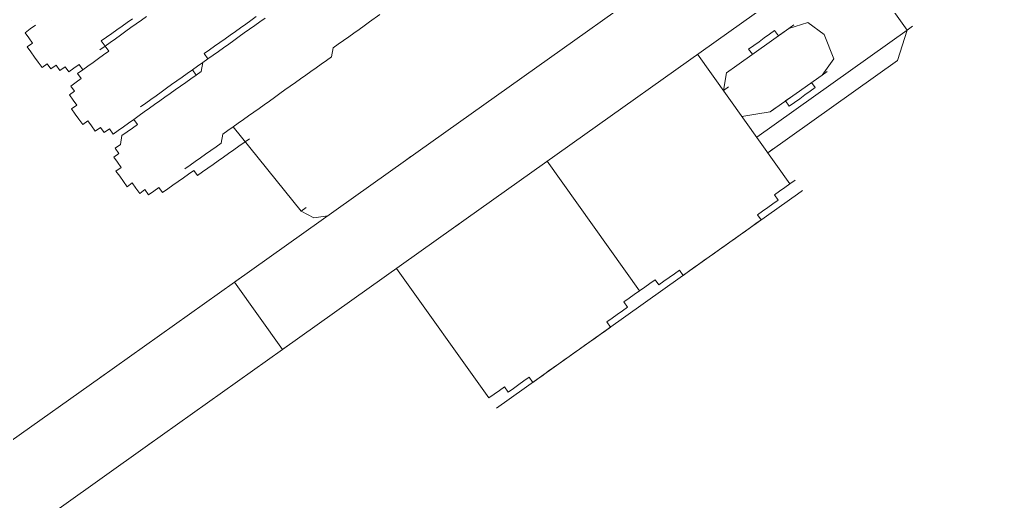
# Model space of a CAD drawing. Header units: feet. Extents: x 2321988 to 2329858, y 6722724 to 6730499.
# Drawn here: x 2326062.427 to 2326062.5538, y 6726857.19 to 6726857.2514 of the extents above; entities that cross this region are included whole.
import ezdxf

# ---------------------------------------------------------------- set-up
doc = ezdxf.new("R2010")
doc.units = ezdxf.units.FT
doc.header["$MEASUREMENT"] = 0
doc.layers.add('C-BESS-EQUIPMENT', color=255, linetype='Continuous')

# ---------------------------------------------------------------- blocks, each defined once
blk = doc.blocks.new('Midpoint Site Plan$0$A$C71e53a02')
at = {"lineweight": 9}
for points in [[(27.0513, -0.3752), (27.0611, -0.3752), (27.0611, -0.3654), (27.0708, -0.3654), (27.0806, -0.3654), (27.0903, -0.3654), (27.1001, -0.3654), (27.1098, -0.3654), (27.1195, -0.3654)], [(26.9929, -0.2875), (26.9831, -0.2875), (26.9734, -0.2875), (26.9734, -0.2972), (26.9734, -0.307), (26.9636, -0.307), (26.9636, -0.3167), (26.9636, -0.3264), (26.9636, -0.3362), (26.9636, -0.3459), (26.9734, -0.3459), (26.9734, -0.3557), (26.9831, -0.3557), (26.9831, -0.3654), (26.9929, -0.3654), (26.9929, -0.3752), (27.0026, -0.3752), (27.0124, -0.3752), (27.0124, -0.3849), (27.0221, -0.3849), (27.0318, -0.3849), (27.0416, -0.3849), (27.0513, -0.3849), (27.0611, -0.3849), (27.0611, -0.3752), (27.0708, -0.3752), (27.0806, -0.3752), (27.0903, -0.3752), (27.1001, -0.3752), (27.1098, -0.3752), (27.1195, -0.3752), (27.1293, -0.3752), (27.139, -0.3752)], [(26.9831, -0.2875), (26.9831, -0.2875)], [(26.9831, -0.2875), (26.9831, -0.2875)], [(26.9831, -0.2875), (26.9831, -0.2875)], [(26.9831, -0.2875), (26.9831, -0.2875)], [(26.9831, -0.2875), (26.9831, -0.2875)], [(26.9831, -0.2875), (26.9831, -0.2875)], [(26.9831, -0.2875), (26.9831, -0.2875)], [(26.9831, -0.2875), (26.9831, -0.2875)], [(26.9831, -0.2875), (26.9831, -0.2875)], [(26.9831, -0.2875), (26.9831, -0.2875)], [(26.9831, -0.2875), (26.9831, -0.2875)], [(26.9831, -0.2875), (26.9831, -0.2875)], [(26.9831, -0.2875), (26.9831, -0.2875)], [(26.9929, -0.2777), (26.9929, -0.2777)], [(26.9929, -0.2777), (26.9929, -0.2777)], [(26.9929, -0.2777), (26.9929, -0.2777)], [(26.9929, -0.2777), (26.9929, -0.2777)], [(26.9929, -0.2777), (26.9929, -0.2777)], [(26.9929, -0.2777), (26.9929, -0.2777)], [(26.9929, -0.2777), (26.9929, -0.2777)], [(26.9929, -0.2777), (26.9929, -0.2777)], [(26.9929, -0.2777), (26.9929, -0.2777)], [(26.9929, -0.2777), (26.9929, -0.2777)], [(26.9734, -0.2972), (26.9734, -0.2972)], [(26.9734, -0.2972), (26.9734, -0.2972)], [(26.9734, -0.2972), (26.9734, -0.2972)], [(26.9734, -0.2972), (26.9734, -0.2972)], [(26.9734, -0.2972), (26.9734, -0.2972)], [(26.9734, -0.2972), (26.9734, -0.2972)], [(26.9734, -0.2972), (26.9734, -0.2972)], [(26.9636, -0.307), (26.9636, -0.307)], [(26.9636, -0.3167), (26.9636, -0.3167)], [(26.9636, -0.3167), (26.9636, -0.3167)], [(26.9636, -0.3167), (26.9636, -0.3167)], [(26.9636, -0.3167), (26.9636, -0.3167)], [(26.9636, -0.3167), (26.9636, -0.3167)], [(26.9636, -0.3167), (26.9636, -0.3167)], [(26.9734, -0.307), (26.9734, -0.307)], [(26.9734, -0.307), (26.9734, -0.307)], [(26.9734, -0.307), (26.9734, -0.307)], [(26.9734, -0.307), (26.9734, -0.307)], [(26.9636, -0.3264), (26.9636, -0.3264)], [(26.9636, -0.3264), (26.9636, -0.3264)], [(26.9636, -0.3264), (26.9636, -0.3264)], [(26.9636, -0.3264), (26.9636, -0.3264)], [(26.9636, -0.3264), (26.9636, -0.3264)], [(26.9636, -0.3264), (26.9636, -0.3264)], [(26.9636, -0.3362), (26.9636, -0.3362)], [(26.9636, -0.3362), (26.9636, -0.3362)], [(26.9636, -0.3362), (26.9636, -0.3362)], [(26.9636, -0.3362), (26.9636, -0.3362)], [(26.9636, -0.3362), (26.9636, -0.3362)], [(26.9636, -0.3362), (26.9636, -0.3362)], [(26.9636, -0.3362), (26.9636, -0.3362)], [(26.9734, -0.3459), (26.9734, -0.3459)], [(26.9734, -0.3459), (26.9734, -0.3459)], [(26.9734, -0.3459), (26.9734, -0.3459)], [(26.9734, -0.3459), (26.9734, -0.3459)], [(26.9734, -0.3459), (26.9734, -0.3459)], [(26.9734, -0.3459), (26.9734, -0.3459)], [(26.9734, -0.3459), (26.9734, -0.3459)], [(26.9734, -0.3459), (26.9734, -0.3459)], [(26.9734, -0.3459), (26.9734, -0.3459)], [(26.9734, -0.3557), (26.9734, -0.3557)], [(26.9734, -0.3557), (26.9734, -0.3557)], [(26.9734, -0.3557), (26.9734, -0.3557)], [(26.9734, -0.3557), (26.9734, -0.3557)], [(26.9734, -0.3557), (26.9734, -0.3557)], [(26.9734, -0.3557), (26.9734, -0.3557)], [(26.9831, -0.3654), (26.9831, -0.3654)], [(26.9831, -0.3654), (26.9831, -0.3654)], [(26.9831, -0.3654), (26.9831, -0.3654)], [(26.9831, -0.3654), (26.9831, -0.3654)], [(26.9831, -0.3654), (26.9831, -0.3654)], [(26.9831, -0.3654), (26.9831, -0.3654)], [(26.9929, -0.3654), (26.9929, -0.3654)], [(26.9929, -0.3752), (26.9929, -0.3752)], [(26.9929, -0.3752), (26.9929, -0.3752)], [(26.9929, -0.3752), (26.9929, -0.3752)], [(26.9929, -0.3752), (26.9929, -0.3752)], [(27.0026, -0.3752), (27.0026, -0.3752)], [(27.0026, -0.3752), (27.0026, -0.3752)], [(27.0026, -0.3752), (27.0026, -0.3752)], [(27.0026, -0.3752), (27.0026, -0.3752)], [(27.0026, -0.3752), (27.0026, -0.3752)], [(27.0026, -0.3752), (27.0026, -0.3752)], [(27.0124, -0.3752), (27.0124, -0.3752)], [(27.0124, -0.3752), (27.0124, -0.3752)], [(27.0124, -0.3752), (27.0124, -0.3752)], [(27.0124, -0.3752), (27.0124, -0.3752)], [(27.0124, -0.3752), (27.0124, -0.3752)], [(27.0124, -0.3752), (27.0124, -0.3752)], [(27.0513, -0.3752), (27.0513, -0.3752)], [(27.0513, -0.3752), (27.0513, -0.3752)], [(27.0513, -0.3752), (27.0513, -0.3752)], [(27.0513, -0.3752), (27.0513, -0.3752)], [(27.0513, -0.3752), (27.0513, -0.3752)], [(27.0513, -0.3752), (27.0513, -0.3752)], [(27.0513, -0.3752), (27.0513, -0.3752)], [(27.0513, -0.3752), (27.0513, -0.3752)], [(27.0513, -0.3752), (27.0513, -0.3752)], [(27.0513, -0.3752), (27.0513, -0.3752)], [(27.0513, -0.3752), (27.0513, -0.3752)], [(27.0513, -0.3752), (27.0513, -0.3752)], [(27.0513, -0.3752), (27.0513, -0.3752)], [(27.0513, -0.3752), (27.0513, -0.3752)], [(27.0513, -0.3752), (27.0513, -0.3752)], [(27.0513, -0.3752), (27.0513, -0.3752)], [(27.0513, -0.3752), (27.0513, -0.3752)], [(27.0513, -0.3752), (27.0513, -0.3752)], [(27.0611, -0.3654), (27.0611, -0.3654)], [(27.0611, -0.3654), (27.0611, -0.3654)], [(27.0611, -0.3654), (27.0611, -0.3654)], [(27.0611, -0.3654), (27.0611, -0.3654)], [(27.0611, -0.3752), (27.0611, -0.3752)], [(27.0611, -0.3752), (27.0611, -0.3752)], [(27.0611, -0.3752), (27.0611, -0.3752)], [(27.0611, -0.3752), (27.0611, -0.3752)], [(27.0611, -0.3752), (27.0611, -0.3752)], [(27.0708, -0.3654), (27.0708, -0.3654)], [(27.0708, -0.3654), (27.0708, -0.3654)], [(27.0708, -0.3654), (27.0708, -0.3654)], [(27.0708, -0.3654), (27.0708, -0.3654)], [(27.0708, -0.3654), (27.0708, -0.3654)], [(27.0708, -0.3654), (27.0708, -0.3654)], [(27.0708, -0.3654), (27.0708, -0.3654)], [(27.0708, -0.3752), (27.0708, -0.3752)], [(27.0806, -0.3654), (27.0806, -0.3654)], [(27.0806, -0.3654), (27.0806, -0.3654)], [(27.0806, -0.3654), (27.0806, -0.3654)], [(27.0806, -0.3654), (27.0806, -0.3654)], [(27.0806, -0.3654), (27.0806, -0.3654)], [(27.0806, -0.3752), (27.0806, -0.3752)], [(27.0806, -0.3752), (27.0806, -0.3752)], [(27.0903, -0.3654), (27.0903, -0.3654)], [(27.0903, -0.3654), (27.0903, -0.3654)], [(27.0903, -0.3654), (27.0903, -0.3654)], [(27.0903, -0.3654), (27.0903, -0.3654)], [(27.0903, -0.3654), (27.0903, -0.3654)], [(27.0903, -0.3752), (27.0903, -0.3752)], [(27.0903, -0.3752), (27.0903, -0.3752)], [(27.1001, -0.3654), (27.1001, -0.3654)], [(27.1001, -0.3654), (27.1001, -0.3654)], [(27.1001, -0.3654), (27.1001, -0.3654)], [(27.1001, -0.3654), (27.1001, -0.3654)], [(27.1001, -0.3654), (27.1001, -0.3654)], [(27.1001, -0.3752), (27.1001, -0.3752)], [(27.1098, -0.3654), (27.1098, -0.3654)], [(27.1098, -0.3654), (27.1098, -0.3654)], [(27.1098, -0.3654), (27.1098, -0.3654)], [(27.1098, -0.3654), (27.1098, -0.3654)], [(27.1098, -0.3752), (27.1098, -0.3752)], [(27.1195, -0.3752), (27.1195, -0.3752)], [(27.1195, -0.3752), (27.1195, -0.3752)], [(27.1293, -0.3752), (27.1293, -0.3752)], [(27.0416, -0.3849), (27.0318, -0.3849), (27.0221, -0.3849), (27.0124, -0.3849), (27.0026, -0.3849), (27.0026, -0.3947), (26.9929, -0.3947), (26.9831, -0.3947), (26.9831, -0.4044), (26.9734, -0.4044), (26.9734, -0.4142), (26.9734, -0.4239), (26.9636, -0.4239), (26.9636, -0.4336), (26.9636, -0.4434), (26.9636, -0.4531), (26.9734, -0.4531), (26.9734, -0.4629), (26.9734, -0.4726), (26.9831, -0.4726), (26.9831, -0.4824), (26.9929, -0.4824), (26.9929, -0.4921), (27.0026, -0.4921), (27.0124, -0.4921), (27.0221, -0.4921), (27.0318, -0.4921), (27.0416, -0.4921), (27.0513, -0.4921), (27.0611, -0.4921), (27.0708, -0.4921), (27.0806, -0.4921), (27.0903, -0.4921), (27.1001, -0.4921), (27.1098, -0.4921), (27.1195, -0.4921), (27.1293, -0.4921), (27.139, -0.4921), (27.1488, -0.4921), (27.1585, -0.4921), (27.1683, -0.4824), (27.178, -0.4824), (27.1878, -0.4824), (27.1975, -0.4824), (27.2072, -0.4824), (27.217, -0.4824), (27.2267, -0.4824), (27.2365, -0.4824), (27.2462, -0.4824), (27.256, -0.4824), (27.2657, -0.4824), (27.2755, -0.4824), (27.2852, -0.4824)], [(26.9929, -0.3947), (26.9929, -0.3947)], [(26.9929, -0.3947), (26.9929, -0.3947)], [(26.9929, -0.3947), (26.9929, -0.3947)], [(26.9929, -0.3947), (26.9929, -0.3947)], [(26.9929, -0.3947), (26.9929, -0.3947)], [(26.9929, -0.3947), (26.9929, -0.3947)], [(27.0026, -0.3849), (27.0026, -0.3849)], [(27.0026, -0.3947), (27.0026, -0.3947)], [(27.0026, -0.3947), (27.0026, -0.3947)], [(27.0026, -0.3947), (27.0026, -0.3947)], [(27.0026, -0.3947), (27.0026, -0.3947)], [(27.0124, -0.3849), (27.0124, -0.3849)], [(27.0124, -0.3849), (27.0124, -0.3849)], [(27.0124, -0.3849), (27.0124, -0.3849)], [(27.0124, -0.3849), (27.0124, -0.3849)], [(27.0124, -0.3849), (27.0124, -0.3849)], [(27.0124, -0.3849), (27.0124, -0.3849)], [(27.0221, -0.3849), (27.0221, -0.3849)], [(27.0221, -0.3849), (27.0221, -0.3849)], [(27.0221, -0.3849), (27.0221, -0.3849)], [(27.0221, -0.3849), (27.0221, -0.3849)], [(27.0221, -0.3849), (27.0221, -0.3849)], [(27.0318, -0.3849), (27.0318, -0.3849)], [(27.0318, -0.3849), (27.0318, -0.3849)], [(27.0318, -0.3849), (27.0318, -0.3849)], [(27.0318, -0.3849), (27.0318, -0.3849)], [(27.0318, -0.3849), (27.0318, -0.3849)], [(27.0416, -0.3849), (27.0416, -0.3849)], [(27.0416, -0.3849), (27.0416, -0.3849)], [(27.0513, -0.3849), (27.0513, -0.3849)], [(27.0513, -0.3849), (27.0513, -0.3849)], [(27.0513, -0.3849), (27.0513, -0.3849)], [(26.9831, -0.4044), (26.9831, -0.4044)], [(26.9831, -0.4044), (26.9831, -0.4044)], [(26.9831, -0.4044), (26.9831, -0.4044)], [(26.9831, -0.4044), (26.9831, -0.4044)], [(26.9831, -0.4044), (26.9831, -0.4044)], [(26.9831, -0.4044), (26.9831, -0.4044)], [(26.9636, -0.4239), (26.9636, -0.4239)], [(26.9636, -0.4239), (26.9636, -0.4239)], [(26.9636, -0.4239), (26.9636, -0.4239)], [(26.9636, -0.4239), (26.9636, -0.4239)], [(26.9734, -0.4142), (26.9734, -0.4142)], [(26.9734, -0.4142), (26.9734, -0.4142)], [(26.9734, -0.4142), (26.9734, -0.4142)], [(26.9734, -0.4142), (26.9734, -0.4142)], [(26.9734, -0.4142), (26.9734, -0.4142)], [(26.9734, -0.4142), (26.9734, -0.4142)], [(26.9734, -0.4239), (26.9734, -0.4239)], [(26.9734, -0.4239), (26.9734, -0.4239)], [(26.9734, -0.4239), (26.9734, -0.4239)], [(26.9734, -0.4239), (26.9734, -0.4239)], [(26.9636, -0.4336), (26.9636, -0.4336)], [(26.9636, -0.4336), (26.9636, -0.4336)], [(26.9636, -0.4336), (26.9636, -0.4336)], [(26.9636, -0.4336), (26.9636, -0.4336)], [(26.9636, -0.4336), (26.9636, -0.4336)], [(26.9636, -0.4336), (26.9636, -0.4336)], [(26.9636, -0.4336), (26.9636, -0.4336)], [(26.9636, -0.4434), (26.9636, -0.4434)], [(26.9636, -0.4434), (26.9636, -0.4434)], [(26.9636, -0.4434), (26.9636, -0.4434)], [(26.9636, -0.4434), (26.9636, -0.4434)], [(26.9636, -0.4434), (26.9636, -0.4434)], [(26.9636, -0.4434), (26.9636, -0.4434)], [(26.9636, -0.4434), (26.9636, -0.4434)], [(26.9636, -0.4531), (26.9636, -0.4531)], [(26.9636, -0.4531), (26.9636, -0.4531)], [(26.9636, -0.4531), (26.9636, -0.4531)], [(26.9636, -0.4531), (26.9636, -0.4531)], [(26.9734, -0.4531), (26.9734, -0.4531)], [(27.0513, -0.5993), (27.0611, -0.5993), (27.0708, -0.5993), (27.0806, -0.5993), (27.0903, -0.5993), (27.1001, -0.5993), (27.1098, -0.5993), (27.1195, -0.5993), (27.1293, -0.5896), (27.139, -0.5896), (27.1488, -0.5896), (27.1585, -0.5896), (27.1683, -0.5896), (27.178, -0.5896), (27.1878, -0.5896), (27.1975, -0.5896), (27.2072, -0.5896), (27.217, -0.5896), (27.2267, -0.5896), (27.2365, -0.5896), (27.2462, -0.5896), (27.256, -0.5896), (27.2657, -0.5896), (27.2755, -0.5896), (27.2852, -0.5896), (27.2949, -0.5896), (27.3047, -0.5896), (27.3144, -0.5896), (27.3242, -0.5896), (27.3339, -0.5896), (27.3437, -0.5798), (27.3534, -0.5798), (27.3632, -0.5798), (27.3729, -0.5798), (27.3827, -0.5798), (27.3924, -0.5798), (27.4021, -0.5798), (27.4119, -0.5798), (27.4314, -0.5798)], [(27.2755, -0.4726), (27.2657, -0.4726), (27.256, -0.4726), (27.2462, -0.4726), (27.2365, -0.4726), (27.2267, -0.4726), (27.217, -0.4726), (27.2072, -0.4726), (27.1975, -0.4726), (27.1878, -0.4726), (27.178, -0.4726), (27.178, -0.4824), (27.1683, -0.4824), (27.1585, -0.4824), (27.1488, -0.4824), (27.139, -0.4824), (27.1293, -0.4824), (27.1195, -0.4824), (27.1098, -0.4824), (27.1001, -0.4824), (27.0903, -0.4824), (27.0806, -0.4824), (27.0708, -0.4824), (27.0611, -0.4824), (27.0513, -0.4824)], [(26.9734, -0.4629), (26.9734, -0.4629)], [(26.9734, -0.4629), (26.9734, -0.4629)], [(26.9734, -0.4629), (26.9734, -0.4629)], [(26.9734, -0.4629), (26.9734, -0.4629)], [(26.9734, -0.4629), (26.9734, -0.4629)], [(26.9734, -0.4629), (26.9734, -0.4629)], [(26.9734, -0.4726), (26.9734, -0.4726)], [(26.9734, -0.4726), (26.9734, -0.4726)], [(26.9734, -0.4726), (26.9734, -0.4726)], [(26.9734, -0.4726), (26.9734, -0.4726)], [(26.9831, -0.4726), (26.9831, -0.4726)], [(26.9831, -0.4726), (26.9831, -0.4726)], [(26.9831, -0.4726), (26.9831, -0.4726)], [(26.9831, -0.4824), (26.9831, -0.4824)], [(26.9831, -0.4824), (26.9831, -0.4824)], [(26.9831, -0.4824), (26.9831, -0.4824)], [(26.9831, -0.4824), (26.9831, -0.4824)], [(26.9831, -0.4824), (26.9831, -0.4824)], [(26.9831, -0.4824), (26.9831, -0.4824)], [(26.9831, -0.4824), (26.9831, -0.4824)], [(26.9831, -0.4824), (26.9831, -0.4824)], [(26.9831, -0.4824), (26.9831, -0.4824)], [(26.9831, -0.4824), (26.9831, -0.4824)], [(26.9831, -0.4824), (26.9831, -0.4824)], [(26.9929, -0.4824), (26.9929, -0.4824)], [(26.9929, -0.4824), (26.9929, -0.4824)], [(26.9929, -0.4824), (26.9929, -0.4824)], [(26.9929, -0.4824), (26.9929, -0.4824)], [(26.9929, -0.4824), (26.9929, -0.4824)], [(26.9929, -0.4824), (26.9929, -0.4824)], [(27.0513, -0.4824), (27.0513, -0.4824)], [(27.0513, -0.4824), (27.0513, -0.4824)], [(27.0513, -0.4824), (27.0513, -0.4824)], [(27.0513, -0.4824), (27.0513, -0.4824)], [(27.0513, -0.4824), (27.0513, -0.4824)], [(27.0513, -0.4824), (27.0513, -0.4824)], [(27.0513, -0.4824), (27.0513, -0.4824)], [(27.0513, -0.4824), (27.0513, -0.4824)], [(27.0513, -0.4824), (27.0513, -0.4824)], [(27.0513, -0.4824), (27.0513, -0.4824)], [(27.0611, -0.4824), (27.0611, -0.4824)], [(27.0611, -0.4824), (27.0611, -0.4824)], [(27.0611, -0.4824), (27.0611, -0.4824)], [(27.0611, -0.4824), (27.0611, -0.4824)], [(27.0611, -0.4824), (27.0611, -0.4824)], [(27.0611, -0.4824), (27.0611, -0.4824)], [(27.0611, -0.4824), (27.0611, -0.4824)], [(27.0611, -0.4824), (27.0611, -0.4824)], [(27.0611, -0.4824), (27.0611, -0.4824)], [(27.0611, -0.4824), (27.0611, -0.4824)], [(27.0708, -0.4824), (27.0708, -0.4824)], [(27.0708, -0.4824), (27.0708, -0.4824)], [(27.0708, -0.4824), (27.0708, -0.4824)], [(27.0708, -0.4824), (27.0708, -0.4824)], [(27.0708, -0.4824), (27.0708, -0.4824)], [(27.0708, -0.4824), (27.0708, -0.4824)], [(27.0806, -0.4824), (27.0806, -0.4824)], [(27.0806, -0.4824), (27.0806, -0.4824)], [(27.0903, -0.4824), (27.0903, -0.4824)], [(27.0903, -0.4824), (27.0903, -0.4824)], [(27.0903, -0.4824), (27.0903, -0.4824)], [(27.1001, -0.4824), (27.1001, -0.4824)], [(27.1001, -0.4824), (27.1001, -0.4824)], [(27.1098, -0.4824), (27.1098, -0.4824)], [(27.1098, -0.4824), (27.1098, -0.4824)], [(27.1098, -0.4824), (27.1098, -0.4824)], [(27.1098, -0.4824), (27.1098, -0.4824)], [(27.1098, -0.4824), (27.1098, -0.4824)], [(27.1195, -0.4824), (27.1195, -0.4824)], [(27.1195, -0.4824), (27.1195, -0.4824)], [(27.1195, -0.4824), (27.1195, -0.4824)], [(27.1195, -0.4824), (27.1195, -0.4824)], [(27.1293, -0.4824), (27.1293, -0.4824)], [(27.1293, -0.4824), (27.1293, -0.4824)], [(27.1293, -0.4824), (27.1293, -0.4824)], [(27.1293, -0.4824), (27.1293, -0.4824)], [(27.139, -0.4824), (27.139, -0.4824)], [(27.139, -0.4824), (27.139, -0.4824)], [(27.1488, -0.4824), (27.1488, -0.4824)], [(27.1488, -0.4824), (27.1488, -0.4824)], [(27.1488, -0.4824), (27.1488, -0.4921), (27.1585, -0.4921)], [(27.1585, -0.4824), (27.1585, -0.4824)], [(27.1683, -0.4824), (27.1683, -0.4824)], [(27.178, -0.4824), (27.178, -0.4824)], [(27.1878, -0.4726), (27.1878, -0.4726)], [(27.1878, -0.4824), (27.1878, -0.4824)], [(27.1975, -0.4726), (27.1975, -0.4726)], [(27.2072, -0.4726), (27.2072, -0.4726)], [(27.2072, -0.4824), (27.2072, -0.4824)], [(27.217, -0.4726), (27.217, -0.4726)], [(27.217, -0.4824), (27.217, -0.4824)], [(27.2267, -0.4726), (27.2267, -0.4726)], [(27.2365, -0.4824), (27.2365, -0.4824)], [(27.2462, -0.4726), (27.2462, -0.4726)], [(27.256, -0.4726), (27.256, -0.4726)], [(27.256, -0.4824), (27.256, -0.4824)], [(27.2657, -0.4726), (27.2657, -0.4726)], [(27.2755, -0.4824), (27.2755, -0.4824)], [(27.0513, -0.4921), (27.0416, -0.4921), (27.0318, -0.4921), (27.0318, -0.5019), (27.0221, -0.5019), (27.0124, -0.5019), (27.0026, -0.5019), (26.9929, -0.5116), (26.9831, -0.5116), (26.9831, -0.5213), (26.9734, -0.5213), (26.9734, -0.5311), (26.9734, -0.5408), (26.9636, -0.5408), (26.9636, -0.5506), (26.9636, -0.5603), (26.9636, -0.5701), (26.9734, -0.5701), (26.9734, -0.5798), (26.9734, -0.5896), (26.9831, -0.5896), (26.9831, -0.5993), (26.9929, -0.5993), (27.0026, -0.5993), (27.0026, -0.609), (27.0124, -0.609), (27.0221, -0.609), (27.0318, -0.609), (27.0416, -0.609), (27.0513, -0.609), (27.0611, -0.609), (27.0611, -0.6188), (27.0708, -0.6188), (27.0806, -0.6188), (27.0903, -0.6188), (27.1001, -0.6188), (27.1098, -0.6188), (27.1195, -0.6188), (27.1293, -0.6188), (27.139, -0.6188), (27.1488, -0.6188), (27.1585, -0.6188)], [(26.9929, -0.4921), (26.9929, -0.4921)], [(26.9929, -0.4921), (26.9929, -0.4921)], [(26.9929, -0.4921), (26.9929, -0.4921)], [(27.0026, -0.4921), (27.0026, -0.4921)], [(27.0026, -0.4921), (27.0026, -0.4921)], [(27.0026, -0.4921), (27.0026, -0.4921)], [(27.0026, -0.4921), (27.0026, -0.4921)], [(27.0124, -0.4921), (27.0124, -0.4921)], [(27.0124, -0.4921), (27.0124, -0.4921)], [(27.0124, -0.4921), (27.0124, -0.4921)], [(27.0124, -0.4921), (27.0124, -0.4921)], [(27.0124, -0.4921), (27.0124, -0.4921)], [(27.0124, -0.4921), (27.0124, -0.4921)], [(27.0124, -0.4921), (27.0124, -0.4921)], [(27.0221, -0.4921), (27.0221, -0.4921)], [(27.0221, -0.4921), (27.0221, -0.4921)], [(27.0221, -0.4921), (27.0221, -0.4921)], [(27.0221, -0.4921), (27.0221, -0.4921)], [(27.0221, -0.4921), (27.0221, -0.4921)], [(27.0221, -0.4921), (27.0221, -0.4921)], [(27.0318, -0.4921), (27.0318, -0.4921)], [(27.0318, -0.4921), (27.0318, -0.4921)], [(27.0416, -0.4921), (27.0416, -0.4921)], [(27.0416, -0.4921), (27.0416, -0.4921)], [(27.0416, -0.4921), (27.0416, -0.4921)], [(27.0416, -0.4921), (27.0416, -0.4921)], [(27.0416, -0.4921), (27.0416, -0.4921)], [(27.0513, -0.4921), (27.0513, -0.4921)], [(27.0513, -0.4921), (27.0513, -0.4921)], [(27.0513, -0.4921), (27.0513, -0.4921)], [(27.0513, -0.4921), (27.0513, -0.4921)], [(27.0611, -0.4921), (27.0611, -0.4921)], [(27.0611, -0.4921), (27.0611, -0.4921)], [(27.0611, -0.4921), (27.0611, -0.4921)], [(27.0611, -0.4921), (27.0611, -0.4921)], [(27.0611, -0.4921), (27.0611, -0.4921)], [(27.0708, -0.4921), (27.0708, -0.4921)], [(27.0708, -0.4921), (27.0708, -0.4921)], [(27.0806, -0.4921), (27.0806, -0.4921)], [(27.0903, -0.4921), (27.0903, -0.4921)], [(27.0903, -0.4921), (27.0903, -0.4921)], [(27.1001, -0.4921), (27.1001, -0.4921)], [(27.1098, -0.4921), (27.1098, -0.4921)], [(27.1195, -0.4921), (27.1195, -0.4921)], [(27.1293, -0.4921), (27.1293, -0.4921)], [(27.139, -0.4921), (27.139, -0.4921)], [(27.1488, -0.4921), (27.1488, -0.4921)], [(27.1585, -0.4921), (27.1585, -0.4921)], [(26.9831, -0.5116), (26.9831, -0.5116)], [(26.9831, -0.5116), (26.9831, -0.5116)], [(26.9831, -0.5116), (26.9831, -0.5116)], [(26.9929, -0.5116), (26.9929, -0.5116)], [(26.9929, -0.5116), (26.9929, -0.5116)], [(26.9929, -0.5116), (26.9929, -0.5116)], [(26.9929, -0.5116), (26.9929, -0.5116)], [(26.9929, -0.5116), (26.9929, -0.5116)], [(27.0026, -0.5019), (27.0026, -0.5019)], [(27.0026, -0.5019), (27.0026, -0.5019)], [(27.0026, -0.5019), (27.0026, -0.5019)], [(27.0026, -0.5019), (27.0026, -0.5019)], [(27.0026, -0.5019), (27.0026, -0.5019)], [(27.0026, -0.5019), (27.0026, -0.5019)], [(27.0124, -0.5019), (27.0124, -0.5019)], [(27.0124, -0.5019), (27.0124, -0.5019)], [(27.0124, -0.5019), (27.0124, -0.5019)], [(27.0124, -0.5019), (27.0124, -0.5019)], [(27.0124, -0.5019), (27.0124, -0.5019)], [(27.0124, -0.5019), (27.0124, -0.5019)], [(27.0221, -0.5019), (27.0221, -0.5019)], [(27.0221, -0.5019), (27.0221, -0.5019)], [(27.0221, -0.5019), (27.0221, -0.5019)], [(27.0318, -0.5019), (27.0318, -0.5019)], [(27.0318, -0.5019), (27.0318, -0.5019)], [(27.0318, -0.5019), (27.0318, -0.5019)], [(26.9734, -0.5213), (26.9734, -0.5213)], [(26.9734, -0.5213), (26.9734, -0.5213)], [(26.9734, -0.5213), (26.9734, -0.5213)], [(26.9734, -0.5213), (26.9734, -0.5213)], [(26.9734, -0.5213), (26.9734, -0.5213)], [(26.9734, -0.5311), (26.9734, -0.5311)], [(26.9734, -0.5311), (26.9734, -0.5311)], [(26.9734, -0.5311), (26.9734, -0.5311)], [(26.9734, -0.5311), (26.9734, -0.5311)], [(26.9734, -0.5311), (26.9734, -0.5311)], [(26.9734, -0.5311), (26.9734, -0.5311)], [(26.9734, -0.5311), (26.9734, -0.5311)], [(26.9734, -0.5311), (26.9734, -0.5311)], [(26.9734, -0.5311), (26.9734, -0.5311)], [(26.9831, -0.5213), (26.9831, -0.5213)], [(26.9831, -0.5213), (26.9831, -0.5213)], [(26.9831, -0.5213), (26.9831, -0.5213)], [(26.9831, -0.5213), (26.9831, -0.5213)], [(26.9636, -0.5408), (26.9636, -0.5408)], [(26.9636, -0.5408), (26.9636, -0.5408)], [(26.9636, -0.5408), (26.9636, -0.5408)], [(26.9636, -0.5408), (26.9636, -0.5408)], [(26.9636, -0.5408), (26.9636, -0.5408)], [(26.9734, -0.5408), (26.9734, -0.5408)], [(26.9636, -0.5506), (26.9636, -0.5506)], [(26.9636, -0.5506), (26.9636, -0.5506)], [(26.9636, -0.5506), (26.9636, -0.5506)], [(26.9636, -0.5506), (26.9636, -0.5506)], [(26.9636, -0.5506), (26.9636, -0.5506)], [(26.9636, -0.5603), (26.9636, -0.5603)], [(26.9636, -0.5603), (26.9636, -0.5603)], [(26.9636, -0.5603), (26.9636, -0.5603)], [(26.9636, -0.5603), (26.9636, -0.5603)], [(26.9636, -0.5603), (26.9636, -0.5603)], [(26.9636, -0.5701), (26.9636, -0.5701)], [(26.9636, -0.5701), (26.9636, -0.5701)], [(26.9636, -0.5701), (26.9636, -0.5701)], [(26.9734, -0.5701), (26.9734, -0.5701)], [(26.9734, -0.5701), (26.9734, -0.5701)], [(26.9734, -0.5798), (26.9734, -0.5798)], [(26.9734, -0.5798), (26.9734, -0.5798)], [(26.9734, -0.5798), (26.9734, -0.5798)], [(26.9734, -0.5798), (26.9734, -0.5798)], [(26.9734, -0.5798), (26.9734, -0.5798)], [(26.9734, -0.5896), (26.9734, -0.5896)], [(26.9734, -0.5896), (26.9734, -0.5896)], [(26.9831, -0.5896), (26.9831, -0.5896)], [(26.9831, -0.5896), (26.9831, -0.5896)], [(26.9831, -0.5896), (26.9831, -0.5896)], [(26.9831, -0.5896), (26.9831, -0.5896)], [(26.9831, -0.5896), (26.9831, -0.5896)], [(26.9831, -0.5896), (26.9831, -0.5896)], [(26.9831, -0.5896), (26.9831, -0.5896)], [(27.1293, -0.5896), (27.1293, -0.5896)], [(27.1293, -0.5896), (27.1293, -0.5896)], [(27.1293, -0.5896), (27.1293, -0.5896)], [(27.1293, -0.5896), (27.1293, -0.5896)], [(27.139, -0.5896), (27.139, -0.5896)], [(27.139, -0.5896), (27.139, -0.5896)], [(27.139, -0.5896), (27.139, -0.5896)], [(27.139, -0.5896), (27.139, -0.5896)], [(27.1488, -0.5896), (27.1488, -0.5896)], [(27.1488, -0.5896), (27.1585, -0.7552), (27.1683, -0.7552)], [(27.1585, -0.5896), (27.1585, -0.5896)], [(27.1683, -0.5896), (27.1683, -0.5896)], [(27.178, -0.5896), (27.178, -0.5896)], [(27.1878, -0.5896), (27.1878, -0.5896)], [(27.1975, -0.5896), (27.1975, -0.5896)], [(27.2072, -0.5896), (27.2072, -0.5896)], [(27.217, -0.5896), (27.217, -0.5896)], [(27.2267, -0.5896), (27.2267, -0.5896)], [(27.2365, -0.5896), (27.2365, -0.5896)], [(27.256, -0.5896), (27.256, -0.5896)], [(27.2657, -0.5896), (27.2657, -0.5896)], [(27.2755, -0.5896), (27.2755, -0.5896)], [(27.2949, -0.5896), (27.2949, -0.5896)], [(27.3047, -0.5896), (27.3047, -0.5896)], [(27.3242, -0.5896), (27.3242, -0.5896)], [(27.3437, -0.5798), (27.3437, -0.5798)], [(27.3534, -0.5798), (27.3534, -0.5798)], [(27.3729, -0.5798), (27.3729, -0.5798)], [(27.3924, -0.5798), (27.3924, -0.5798)], [(26.9831, -0.5993), (26.9831, -0.5993)], [(26.9831, -0.5993), (26.9831, -0.5993)], [(26.9831, -0.5993), (26.9831, -0.5993)], [(26.9831, -0.5993), (26.9831, -0.5993)], [(26.9831, -0.5993), (26.9831, -0.5993)], [(26.9831, -0.5993), (26.9831, -0.5993)], [(26.9831, -0.5993), (26.9831, -0.5993)], [(26.9929, -0.5993), (26.9929, -0.5993)], [(26.9929, -0.5993), (26.9929, -0.5993)], [(26.9929, -0.5993), (26.9929, -0.5993)], [(26.9929, -0.5993), (26.9929, -0.5993)], [(26.9929, -0.5993), (26.9929, -0.5993)], [(26.9929, -0.5993), (26.9929, -0.5993)], [(26.9929, -0.5993), (26.9929, -0.5993)], [(26.9929, -0.5993), (26.9929, -0.5993)], [(26.9929, -0.5993), (26.9929, -0.5993)], [(26.9929, -0.5993), (26.9929, -0.5993)], [(26.9929, -0.5993), (26.9929, -0.5993)], [(26.9929, -0.5993), (26.9929, -0.5993)], [(27.0026, -0.5993), (27.0026, -0.5993)], [(27.0513, -0.5993), (27.0513, -0.5993)], [(27.0513, -0.5993), (27.0513, -0.5993)], [(27.0513, -0.5993), (27.0513, -0.5993)], [(27.0513, -0.5993), (27.0513, -0.5993)], [(27.0513, -0.5993), (27.0513, -0.5993)], [(27.0513, -0.5993), (27.0513, -0.5993)], [(27.0513, -0.5993), (27.0513, -0.5993)], [(27.0513, -0.5993), (27.0513, -0.5993)], [(27.0513, -0.5993), (27.0513, -0.5993)], [(27.0513, -0.5993), (27.0513, -0.5993)], [(27.0611, -0.5993), (27.0611, -0.5993)], [(27.0611, -0.5993), (27.0611, -0.5993)], [(27.0611, -0.5993), (27.0611, -0.5993)], [(27.0611, -0.5993), (27.0611, -0.5993)], [(27.0611, -0.5993), (27.0611, -0.5993)], [(27.0611, -0.5993), (27.0611, -0.5993)], [(27.0611, -0.5993), (27.0611, -0.5993)], [(27.0611, -0.5993), (27.0611, -0.5993)], [(27.0611, -0.5993), (27.0611, -0.5993)], [(27.0611, -0.5993), (27.0611, -0.5993)], [(27.0611, -0.5993), (27.0611, -0.5993)], [(27.0611, -0.5993), (27.0611, -0.5993)], [(27.0708, -0.5993), (27.0708, -0.5993)], [(27.0708, -0.5993), (27.0708, -0.5993)], [(27.0708, -0.5993), (27.0708, -0.5993)], [(27.0708, -0.5993), (27.0708, -0.5993)], [(27.0708, -0.5993), (27.0708, -0.5993)], [(27.0708, -0.5993), (27.0708, -0.5993)], [(27.0708, -0.5993), (27.0708, -0.5993)], [(27.0806, -0.5993), (27.0806, -0.5993)], [(27.0806, -0.5993), (27.0806, -0.5993)], [(27.0806, -0.5993), (27.0806, -0.5993)], [(27.0903, -0.5993), (27.0903, -0.5993)], [(27.0903, -0.5993), (27.0903, -0.5993)], [(27.1001, -0.5993), (27.1001, -0.5993)], [(27.1001, -0.5993), (27.1001, -0.5993)], [(27.1098, -0.5993), (27.1098, -0.5993)], [(27.1098, -0.5993), (27.1098, -0.5993)], [(27.1098, -0.5993), (27.1098, -0.5993)], [(27.1098, -0.5993), (27.1098, -0.5993)], [(27.1195, -0.5993), (27.1195, -0.5993)], [(27.1195, -0.5993), (27.1195, -0.5993)], [(27.1195, -0.5993), (27.1195, -0.5993)], [(27.1195, -0.5993), (27.1195, -0.5993)], [(27.1195, -0.5993), (27.1195, -0.5993)], [(27.0026, -0.609), (27.0026, -0.609)], [(27.0026, -0.609), (27.0026, -0.609)], [(27.0124, -0.609), (27.0124, -0.609)], [(27.0124, -0.609), (27.0124, -0.609)], [(27.0124, -0.609), (27.0124, -0.609)], [(27.0221, -0.609), (27.0221, -0.609)], [(27.0221, -0.609), (27.0221, -0.609)], [(27.0221, -0.609), (27.0221, -0.609)], [(27.0318, -0.609), (27.0318, -0.609)], [(27.0318, -0.609), (27.0318, -0.609)], [(27.0416, -0.609), (27.0416, -0.609)], [(27.0416, -0.609), (27.0416, -0.609)], [(27.0513, -0.609), (27.0513, -0.609)], [(27.0513, -0.609), (27.0513, -0.609)], [(27.0513, -0.609), (27.0513, -0.609)], [(27.0513, -0.609), (27.0513, -0.609)], [(27.0611, -0.609), (27.0611, -0.609)], [(27.0611, -0.609), (27.0611, -0.609)], [(27.0611, -0.6188), (27.0611, -0.6188)], [(27.0708, -0.6188), (27.0708, -0.6188)], [(27.0708, -0.6188), (27.0708, -0.6188)], [(27.0708, -0.6188), (27.0708, -0.6188)], [(27.0708, -0.6188), (27.0708, -0.6188)], [(27.0708, -0.6188), (27.0708, -0.6188)], [(27.0806, -0.6188), (27.0806, -0.6188)], [(27.0806, -0.6188), (27.0806, -0.6188)], [(27.0806, -0.6188), (27.0806, -0.6188)], [(27.0903, -0.6188), (27.0903, -0.6188)], [(27.0903, -0.6188), (27.0903, -0.6188)], [(27.0903, -0.6188), (27.0903, -0.6188)], [(27.0903, -0.6188), (27.0903, -0.6188)], [(27.1001, -0.6188), (27.1001, -0.6188)], [(27.1001, -0.6188), (27.1001, -0.6188)], [(27.1001, -0.6188), (27.1001, -0.6188)], [(27.1098, -0.6188), (27.1098, -0.6188)], [(27.1098, -0.6188), (27.1098, -0.6188)], [(27.1098, -0.6188), (27.1098, -0.6188)], [(27.1195, -0.6188), (27.1195, -0.6188)], [(27.1195, -0.6188), (27.1195, -0.6188)], [(27.1293, -0.6188), (27.1293, -0.6188)], [(27.139, -0.6188), (27.139, -0.6188)], [(27.1585, -0.7552), (27.1683, -0.7747), (27.1878, -0.7844), (27.1975, -0.7844)], [(26.4569, -0.8332), (26.4472, -0.8332), (26.5154, -0.7942), (26.5933, -0.7844), (26.759, -0.7844), (27.0124, -0.7844), (27.3339, -0.7844), (28.0453, -0.7844), (28.3864, -0.7844), (28.3961, -0.7844), (28.3864, -0.7844), (28.3864, -0.9111), (28.0453, -0.9111), (27.3339, -0.9111), (27.0124, -0.9111), (26.759, -0.9111), (26.5933, -0.9111), (26.5446, -0.9209), (26.5056, -0.9501), (26.5154, -0.9501)], [(26.759, -0.7844), (26.7687, -0.7844)], [(27.0221, -0.9111), (27.0124, -0.9111), (27.0124, -0.7844), (27.0221, -0.7844), (27.0124, -0.7844)], [(27.3339, -0.7844), (27.3437, -0.7844)], [(26.759, -0.9111), (26.7687, -0.9111)], [(27.7919, -0.9111), (27.7919, -1.1547), (27.8017, -1.1547), (27.7919, -1.1547), (27.7822, -1.1547), (27.7724, -1.1547), (27.7627, -1.1547), (27.7627, -1.1645), (27.753, -1.1645), (27.7432, -1.1645), (27.7335, -1.1645), (27.7237, -1.1645), (27.7237, -1.1742), (27.714, -1.1742), (27.7042, -1.1742), (27.6945, -1.1742), (27.6847, -1.1742), (27.675, -1.1742), (27.6652, -1.1742), (27.6555, -1.1742), (27.6458, -1.1742), (27.3632, -1.1742), (27.3729, -1.1742), (27.3632, -1.1742), (27.3534, -1.1742), (27.3437, -1.1742), (27.3339, -1.1742), (27.3242, -1.1742), (27.3144, -1.1742), (27.3047, -1.1742), (27.2949, -1.1742), (27.2949, -1.1645), (27.2852, -1.1645), (27.2755, -1.1645), (27.2657, -1.1645), (27.256, -1.1645), (27.256, -1.1547), (27.2462, -1.1547), (27.2365, -1.1547), (27.2267, -1.1547), (27.2365, -1.1547), (27.2267, -1.1547), (27.2267, -0.9111)], [(27.3339, -0.9111), (27.3437, -0.9111)], [(27.5093, -0.9111), (27.5093, -1.1547), (27.5191, -1.1547), (27.5288, -1.1547), (27.5386, -1.1547), (27.5386, -1.1645), (27.5483, -1.1645), (27.5581, -1.1645), (27.5678, -1.1645), (27.5775, -1.1645), (27.5775, -1.1742), (27.5873, -1.1742), (27.597, -1.1742), (27.6068, -1.1742), (27.6165, -1.1742), (27.6263, -1.1742), (27.636, -1.1742), (27.6458, -1.1742), (27.6555, -1.1742), (27.6458, -1.1742), (27.7919, -1.1742), (27.8017, -1.1742)], [(27.8017, -1.0963), (27.7919, -1.0963), (28.0355, -1.0963), (28.0745, -1.067), (28.0745, -0.9111), (28.0843, -0.9111)], [(27.8601, -0.9599), (27.8601, -0.9501), (27.8699, -0.9501), (27.8796, -0.9501), (27.8894, -0.9501), (27.8991, -0.9501), (27.9089, -0.9501), (27.9089, -0.9599), (27.9186, -0.9599)], [(27.8601, -0.9501), (27.8601, -0.9501)], [(27.8601, -0.9501), (27.8601, -0.9501)], [(27.8601, -0.9501), (27.8601, -0.9501)], [(27.8601, -0.9501), (27.8601, -0.9501)], [(27.8601, -0.9501), (27.8601, -0.9501)], [(27.8601, -0.9501), (27.8601, -0.9501)], [(27.8601, -0.9501), (27.8601, -0.9501)], [(27.8601, -0.9501), (27.8601, -0.9501)], [(27.8601, -0.9501), (27.8601, -0.9501)], [(27.8601, -0.9501), (27.8601, -0.9501)], [(27.8601, -0.9501), (27.8601, -0.9501)], [(27.8601, -0.9501), (27.8601, -0.9501)], [(27.8601, -0.9501), (27.8601, -0.9501)], [(27.8601, -0.9501), (27.8601, -0.9501)], [(27.8601, -0.9501), (27.8601, -0.9501)], [(27.8699, -0.9501), (27.8699, -0.9501)], [(27.8699, -0.9501), (27.8699, -0.9501)], [(27.8699, -0.9501), (27.8699, -0.9501)], [(27.8699, -0.9501), (27.8699, -0.9501)], [(27.8699, -0.9501), (27.8699, -0.9501)], [(27.8699, -0.9501), (27.8699, -0.9501)], [(27.8699, -0.9501), (27.8699, -0.9501)], [(27.8699, -0.9501), (27.8699, -0.9501)], [(27.8699, -0.9501), (27.8699, -0.9501)], [(27.8699, -0.9501), (27.8699, -0.9501)], [(27.8699, -0.9501), (27.8699, -0.9501)], [(27.8699, -0.9501), (27.8699, -0.9501)], [(27.8699, -0.9501), (27.8699, -0.9501)], [(27.8699, -0.9501), (27.8699, -0.9501)], [(27.8699, -0.9501), (27.8699, -0.9501)], [(27.8699, -0.9501), (27.8699, -0.9501)], [(27.8699, -0.9501), (27.8699, -0.9501)], [(27.8699, -0.9501), (27.8699, -0.9501)], [(27.8699, -0.9501), (27.8699, -0.9501)], [(27.8699, -0.9501), (27.8699, -0.9501)], [(27.8699, -0.9501), (27.8699, -0.9501)], [(27.8699, -0.9501), (27.8699, -0.9501)], [(27.8699, -0.9501), (27.8699, -0.9501)], [(27.8699, -0.9501), (27.8699, -0.9501)], [(27.8699, -0.9501), (27.8699, -0.9501)], [(27.8699, -0.9501), (27.8699, -0.9501)], [(27.8699, -0.9501), (27.8699, -0.9501)], [(27.8699, -0.9501), (27.8699, -0.9501)], [(27.8699, -0.9501), (27.8699, -0.9501)], [(27.8699, -0.9501), (27.8699, -0.9501)], [(27.8699, -0.9501), (27.8699, -0.9501)], [(27.8699, -0.9501), (27.8699, -0.9501)], [(27.8699, -0.9501), (27.8699, -0.9501)], [(27.8699, -0.9501), (27.8699, -0.9501)], [(27.8699, -0.9501), (27.8699, -0.9501)], [(27.8699, -0.9501), (27.8699, -0.9501)], [(27.8699, -0.9501), (27.8699, -0.9501)], [(27.8699, -0.9501), (27.8699, -0.9501)], [(27.8796, -0.9501), (27.8796, -0.9501)], [(27.8796, -0.9501), (27.8796, -0.9501)], [(27.8796, -0.9501), (27.8796, -0.9501)], [(27.8796, -0.9501), (27.8796, -0.9501)], [(27.8796, -0.9501), (27.8796, -0.9501)], [(27.8796, -0.9501), (27.8796, -0.9501)], [(27.8796, -0.9501), (27.8796, -0.9501)], [(27.8796, -0.9501), (27.8796, -0.9501)], [(27.8796, -0.9501), (27.8796, -0.9501)], [(27.8796, -0.9501), (27.8796, -0.9501)], [(27.8796, -0.9501), (27.8796, -0.9501)], [(27.8796, -0.9501), (27.8796, -0.9501)], [(27.8796, -0.9501), (27.8796, -0.9501)], [(27.8796, -0.9501), (27.8796, -0.9501)], [(27.8796, -0.9501), (27.8796, -0.9501)], [(27.8796, -0.9501), (27.8796, -0.9501)], [(27.8796, -0.9501), (27.8796, -0.9501)], [(27.8796, -0.9501), (27.8796, -0.9501)], [(27.8796, -0.9501), (27.8796, -0.9501)], [(27.8796, -0.9501), (27.8796, -0.9501)], [(27.8796, -0.9501), (27.8796, -0.9501)], [(27.8796, -0.9501), (27.8796, -0.9501)], [(27.8796, -0.9501), (27.8796, -0.9501)], [(27.8796, -0.9501), (27.8796, -0.9501)], [(27.8894, -0.9501), (27.8894, -0.9501)], [(27.8894, -0.9501), (27.8894, -0.9501)], [(27.8894, -0.9501), (27.8894, -0.9501)], [(27.8894, -0.9501), (27.8894, -0.9501)], [(27.8894, -0.9501), (27.8894, -0.9501)], [(27.8894, -0.9501), (27.8894, -0.9501)], [(27.8894, -0.9501), (27.8894, -0.9501)], [(27.8894, -0.9501), (27.8894, -0.9501)], [(27.8894, -0.9501), (27.8894, -0.9501)], [(27.8894, -0.9501), (27.8894, -0.9501)], [(27.8894, -0.9501), (27.8894, -0.9501)], [(27.8894, -0.9501), (27.8894, -0.9501)], [(27.8894, -0.9501), (27.8894, -0.9501)], [(27.8894, -0.9501), (27.8894, -0.9501)], [(27.8894, -0.9501), (27.8894, -0.9501)], [(27.8894, -0.9501), (27.8894, -0.9501)], [(27.8894, -0.9501), (27.8894, -0.9501)], [(27.8894, -0.9501), (27.8894, -0.9501)], [(27.8894, -0.9501), (27.8894, -0.9501)], [(27.8894, -0.9501), (27.8894, -0.9501)], [(27.8894, -0.9501), (27.8894, -0.9501)], [(27.8991, -0.9501), (27.8991, -0.9501)], [(27.8991, -0.9501), (27.8991, -0.9501)], [(27.8991, -0.9501), (27.8991, -0.9501)], [(27.8991, -0.9501), (27.8991, -0.9501)], [(27.8991, -0.9501), (27.8991, -0.9501)], [(27.8991, -0.9501), (27.8991, -0.9501)], [(27.8991, -0.9501), (27.8991, -0.9501)], [(27.8991, -0.9501), (27.8991, -0.9501)], [(27.8991, -0.9501), (27.8991, -0.9501)], [(27.8991, -0.9501), (27.8991, -0.9501)], [(27.8991, -0.9501), (27.8991, -0.9501)], [(27.8991, -0.9501), (27.8991, -0.9501)], [(27.8991, -0.9501), (27.8991, -0.9501)], [(27.8991, -0.9501), (27.8991, -0.9501)], [(27.8991, -0.9501), (27.8991, -0.9501)], [(27.8991, -0.9501), (27.8991, -0.9501)], [(27.8991, -0.9501), (27.8991, -0.9501)], [(27.8991, -0.9501), (27.8991, -0.9501)], [(27.8991, -0.9501), (27.8991, -0.9501)], [(27.8991, -0.9501), (27.8991, -0.9501)], [(27.8991, -0.9501), (27.8991, -0.9501)], [(27.8991, -0.9501), (27.8991, -0.9501)], [(27.8991, -0.9501), (27.8991, -0.9501)], [(27.8991, -0.9501), (27.8991, -0.9501)], [(27.8991, -0.9501), (27.8991, -0.9501)], [(27.8991, -0.9501), (27.8991, -0.9501)], [(27.8991, -0.9501), (27.8991, -0.9501)], [(27.8991, -0.9501), (27.8991, -0.9501)], [(27.8991, -0.9501), (27.8991, -0.9501)], [(27.8991, -0.9501), (27.8991, -0.9501)], [(27.8991, -0.9501), (27.8991, -0.9501)], [(27.8991, -0.9501), (27.8991, -0.9501)], [(27.8991, -0.9501), (27.8991, -0.9501)], [(27.8991, -0.9501), (27.8991, -0.9501)], [(27.8991, -0.9501), (27.8991, -0.9501)], [(27.8991, -0.9501), (27.8991, -0.9501)], [(27.8991, -0.9501), (27.8991, -0.9501)], [(27.8991, -0.9501), (27.8991, -0.9501)], [(27.8991, -0.9501), (27.8991, -0.9501)], [(27.8991, -0.9501), (27.8991, -0.9501)], [(27.8991, -0.9501), (27.8991, -0.9501)], [(27.8991, -0.9501), (27.8991, -0.9501)], [(27.9089, -0.9501), (27.9089, -0.9501)], [(27.9089, -0.9501), (27.9089, -0.9501)], [(27.9089, -0.9501), (27.9089, -0.9501)], [(27.9089, -0.9501), (27.9089, -0.9501)], [(27.9089, -0.9501), (27.9089, -0.9501)], [(27.9089, -0.9501), (27.9089, -0.9501)], [(27.9089, -0.9501), (27.9089, -0.9501)], [(27.9089, -0.9501), (27.9089, -0.9501)], [(27.9089, -0.9501), (27.9089, -0.9501)], [(27.9089, -0.9501), (27.9089, -0.9501)], [(27.9089, -0.9501), (27.9089, -0.9501)], [(27.9089, -0.9501), (27.9089, -0.9501)], [(27.9089, -0.9501), (27.9089, -0.9501)], [(27.9089, -0.9501), (27.9089, -0.9501)], [(27.9089, -0.9501), (27.9089, -0.9501)], [(27.9089, -0.9501), (27.9089, -0.9501)], [(27.9089, -0.9501), (27.9089, -0.9501)], [(27.9089, -0.9501), (27.9089, -0.9501)], [(27.9089, -0.9501), (27.9089, -0.9501)], [(27.9089, -0.9501), (27.9089, -0.9501)], [(27.9089, -0.9501), (27.9089, -0.9501)], [(27.9089, -0.9501), (27.9089, -0.9501)], [(27.8309, -1.0476), (27.9284, -1.0476), (27.9576, -1.0378), (27.9673, -0.9988), (27.9576, -0.9696), (27.9284, -0.9599), (27.9381, -0.9599), (27.9284, -0.9599), (27.8309, -0.9599), (27.8114, -0.9599), (27.7919, -0.9793), (27.8017, -0.9793)], [(27.8601, -0.9599), (27.8601, -0.9599)], [(27.8601, -0.9599), (27.8601, -0.9599)], [(27.9089, -0.9599), (27.9089, -0.9599)], [(27.9089, -0.9599), (27.9089, -0.9599)], [(27.7919, -1.0281), (27.8114, -1.0378), (27.8309, -1.0476), (27.8407, -1.0476)], [(27.9089, -1.0476), (27.9089, -1.0573), (27.8991, -1.0573), (27.8894, -1.0573), (27.8796, -1.0573), (27.8699, -1.0573), (27.8601, -1.0573), (27.8601, -1.0476), (27.8699, -1.0476)], [(27.8601, -1.0476), (27.8601, -1.0476)], [(27.8601, -1.0476), (27.8601, -1.0476)], [(27.8601, -1.0476), (27.8601, -1.0476)], [(27.8601, -1.0476), (27.8601, -1.0476)], [(27.8601, -1.0476), (27.8601, -1.0476)], [(27.8601, -1.0476), (27.8601, -1.0476)], [(27.8601, -1.0476), (27.8601, -1.0476)], [(27.8601, -1.0476), (27.8601, -1.0476)], [(27.8601, -1.0476), (27.8601, -1.0476)], [(27.8601, -1.0476), (27.8601, -1.0476)], [(27.9089, -1.0476), (27.9089, -1.0476)], [(27.9089, -1.0476), (27.9089, -1.0476)], [(27.9089, -1.0476), (27.9089, -1.0476)], [(27.9089, -1.0476), (27.9089, -1.0476)], [(27.9089, -1.0476), (27.9089, -1.0476)], [(27.9089, -1.0476), (27.9089, -1.0476)], [(27.9089, -1.0476), (27.9089, -1.0476)], [(27.9089, -1.0476), (27.9089, -1.0476)], [(27.9089, -1.0476), (27.9089, -1.0476)], [(27.9089, -1.0476), (27.9089, -1.0476)], [(27.9089, -1.0476), (27.9089, -1.0476)], [(27.9089, -1.0476), (27.9089, -1.0476)], [(27.9284, -1.0476), (27.9381, -1.0476)], [(27.8601, -1.0573), (27.8601, -1.0573)], [(27.8601, -1.0573), (27.8601, -1.0573)], [(27.8601, -1.0573), (27.8601, -1.0573)], [(27.8601, -1.0573), (27.8601, -1.0573)], [(27.8601, -1.0573), (27.8601, -1.0573)], [(27.8601, -1.0573), (27.8601, -1.0573)], [(27.8601, -1.0573), (27.8601, -1.0573)], [(27.8601, -1.0573), (27.8601, -1.0573)], [(27.8699, -1.0573), (27.8699, -1.0573)], [(27.8699, -1.0573), (27.8699, -1.0573)], [(27.8699, -1.0573), (27.8699, -1.0573)], [(27.8699, -1.0573), (27.8699, -1.0573)], [(27.8699, -1.0573), (27.8699, -1.0573)], [(27.8699, -1.0573), (27.8699, -1.0573)], [(27.8699, -1.0573), (27.8699, -1.0573)], [(27.8699, -1.0573), (27.8699, -1.0573)], [(27.8699, -1.0573), (27.8699, -1.0573)], [(27.8699, -1.0573), (27.8699, -1.0573)], [(27.8699, -1.0573), (27.8699, -1.0573)], [(27.8699, -1.0573), (27.8699, -1.0573)], [(27.8699, -1.0573), (27.8699, -1.0573)], [(27.8699, -1.0573), (27.8699, -1.0573)], [(27.8699, -1.0573), (27.8699, -1.0573)], [(27.8699, -1.0573), (27.8699, -1.0573)], [(27.8699, -1.0573), (27.8699, -1.0573)], [(27.8699, -1.0573), (27.8699, -1.0573)], [(27.8699, -1.0573), (27.8699, -1.0573)], [(27.8699, -1.0573), (27.8699, -1.0573)], [(27.8699, -1.0573), (27.8699, -1.0573)], [(27.8699, -1.0573), (27.8699, -1.0573)], [(27.8699, -1.0573), (27.8699, -1.0573)], [(27.8699, -1.0573), (27.8699, -1.0573)], [(27.8699, -1.0573), (27.8699, -1.0573)], [(27.8699, -1.0573), (27.8699, -1.0573)], [(27.8699, -1.0573), (27.8699, -1.0573)], [(27.8699, -1.0573), (27.8699, -1.0573)], [(27.8699, -1.0573), (27.8699, -1.0573)], [(27.8699, -1.0573), (27.8699, -1.0573)], [(27.8699, -1.0573), (27.8699, -1.0573)], [(27.8699, -1.0573), (27.8699, -1.0573)], [(27.8699, -1.0573), (27.8699, -1.0573)], [(27.8699, -1.0573), (27.8699, -1.0573)], [(27.8699, -1.0573), (27.8699, -1.0573)], [(27.8699, -1.0573), (27.8699, -1.0573)], [(27.8699, -1.0573), (27.8699, -1.0573)], [(27.8699, -1.0573), (27.8699, -1.0573)], [(27.8699, -1.0573), (27.8699, -1.0573)], [(27.8699, -1.0573), (27.8699, -1.0573)], [(27.8699, -1.0573), (27.8699, -1.0573)], [(27.8699, -1.0573), (27.8699, -1.0573)], [(27.8796, -1.0573), (27.8796, -1.0573)], [(27.8796, -1.0573), (27.8796, -1.0573)], [(27.8796, -1.0573), (27.8796, -1.0573)], [(27.8796, -1.0573), (27.8796, -1.0573)], [(27.8796, -1.0573), (27.8796, -1.0573)], [(27.8796, -1.0573), (27.8796, -1.0573)], [(27.8796, -1.0573), (27.8796, -1.0573)], [(27.8796, -1.0573), (27.8796, -1.0573)], [(27.8796, -1.0573), (27.8796, -1.0573)], [(27.8796, -1.0573), (27.8796, -1.0573)], [(27.8796, -1.0573), (27.8796, -1.0573)], [(27.8796, -1.0573), (27.8796, -1.0573)], [(27.8796, -1.0573), (27.8796, -1.0573)], [(27.8796, -1.0573), (27.8796, -1.0573)], [(27.8796, -1.0573), (27.8796, -1.0573)], [(27.8796, -1.0573), (27.8796, -1.0573)], [(27.8796, -1.0573), (27.8796, -1.0573)], [(27.8796, -1.0573), (27.8796, -1.0573)], [(27.8796, -1.0573), (27.8796, -1.0573)], [(27.8796, -1.0573), (27.8796, -1.0573)], [(27.8796, -1.0573), (27.8796, -1.0573)], [(27.8894, -1.0573), (27.8894, -1.0573)], [(27.8894, -1.0573), (27.8894, -1.0573)], [(27.8894, -1.0573), (27.8894, -1.0573)], [(27.8894, -1.0573), (27.8894, -1.0573)], [(27.8894, -1.0573), (27.8894, -1.0573)], [(27.8894, -1.0573), (27.8894, -1.0573)], [(27.8894, -1.0573), (27.8894, -1.0573)], [(27.8894, -1.0573), (27.8894, -1.0573)], [(27.8894, -1.0573), (27.8894, -1.0573)], [(27.8894, -1.0573), (27.8894, -1.0573)], [(27.8894, -1.0573), (27.8894, -1.0573)], [(27.8894, -1.0573), (27.8894, -1.0573)], [(27.8894, -1.0573), (27.8894, -1.0573)], [(27.8894, -1.0573), (27.8894, -1.0573)], [(27.8894, -1.0573), (27.8894, -1.0573)], [(27.8894, -1.0573), (27.8894, -1.0573)], [(27.8894, -1.0573), (27.8894, -1.0573)], [(27.8894, -1.0573), (27.8894, -1.0573)], [(27.8894, -1.0573), (27.8894, -1.0573)], [(27.8894, -1.0573), (27.8894, -1.0573)], [(27.8894, -1.0573), (27.8894, -1.0573)], [(27.8894, -1.0573), (27.8894, -1.0573)], [(27.8991, -1.0573), (27.8991, -1.0573)], [(27.8991, -1.0573), (27.8991, -1.0573)], [(27.8991, -1.0573), (27.8991, -1.0573)], [(27.8991, -1.0573), (27.8991, -1.0573)], [(27.8991, -1.0573), (27.8991, -1.0573)], [(27.8991, -1.0573), (27.8991, -1.0573)], [(27.8991, -1.0573), (27.8991, -1.0573)], [(27.8991, -1.0573), (27.8991, -1.0573)], [(27.8991, -1.0573), (27.8991, -1.0573)], [(27.8991, -1.0573), (27.8991, -1.0573)], [(27.8991, -1.0573), (27.8991, -1.0573)], [(27.8991, -1.0573), (27.8991, -1.0573)], [(27.8991, -1.0573), (27.8991, -1.0573)], [(27.8991, -1.0573), (27.8991, -1.0573)], [(27.8991, -1.0573), (27.8991, -1.0573)], [(27.8991, -1.0573), (27.8991, -1.0573)], [(27.8991, -1.0573), (27.8991, -1.0573)], [(27.8991, -1.0573), (27.8991, -1.0573)], [(27.8991, -1.0573), (27.8991, -1.0573)], [(27.8991, -1.0573), (27.8991, -1.0573)], [(27.8991, -1.0573), (27.8991, -1.0573)], [(27.8991, -1.0573), (27.8991, -1.0573)], [(27.8991, -1.0573), (27.8991, -1.0573)], [(27.8991, -1.0573), (27.8991, -1.0573)], [(27.8991, -1.0573), (27.8991, -1.0573)], [(27.8991, -1.0573), (27.8991, -1.0573)], [(27.8991, -1.0573), (27.8991, -1.0573)], [(27.8991, -1.0573), (27.8991, -1.0573)], [(27.8991, -1.0573), (27.8991, -1.0573)], [(27.8991, -1.0573), (27.8991, -1.0573)], [(27.8991, -1.0573), (27.8991, -1.0573)], [(27.8991, -1.0573), (27.8991, -1.0573)], [(27.8991, -1.0573), (27.8991, -1.0573)], [(27.8991, -1.0573), (27.8991, -1.0573)], [(27.8991, -1.0573), (27.8991, -1.0573)], [(27.8991, -1.0573), (27.8991, -1.0573)], [(27.8991, -1.0573), (27.8991, -1.0573)], [(27.8991, -1.0573), (27.8991, -1.0573)], [(27.8991, -1.0573), (27.8991, -1.0573)], [(27.8991, -1.0573), (27.8991, -1.0573)], [(27.8991, -1.0573), (27.8991, -1.0573)], [(27.8991, -1.0573), (27.8991, -1.0573)], [(27.8991, -1.0573), (27.8991, -1.0573)], [(27.8991, -1.0573), (27.8991, -1.0573)], [(27.8991, -1.0573), (27.8991, -1.0573)], [(27.9089, -1.0573), (27.9089, -1.0573)], [(27.9089, -1.0573), (27.9089, -1.0573)], [(27.9089, -1.0573), (27.9089, -1.0573)], [(27.9089, -1.0573), (27.9089, -1.0573)], [(27.9089, -1.0573), (27.9089, -1.0573)], [(27.9089, -1.0573), (27.9089, -1.0573)], [(27.9089, -1.0573), (27.9089, -1.0573)], [(27.9089, -1.0573), (27.9089, -1.0573)], [(27.9089, -1.0573), (27.9089, -1.0573)], [(27.7919, -1.067), (28.0745, -1.067), (28.0843, -1.067), (28.0745, -1.067)], [(27.5093, -1.1547), (27.5191, -1.1547), (27.5093, -1.1547), (27.4996, -1.1547), (27.4898, -1.1547), (27.4801, -1.1547), (27.4801, -1.1645), (27.4704, -1.1645), (27.4606, -1.1645), (27.4509, -1.1645), (27.4411, -1.1645), (27.4411, -1.1742), (27.4314, -1.1742), (27.4216, -1.1742), (27.4119, -1.1742), (27.4021, -1.1742), (27.3924, -1.1742), (27.3827, -1.1742), (27.3729, -1.1742), (27.3632, -1.1742), (27.2267, -1.1742)], [(27.2365, -1.1547), (27.2365, -1.1547)], [(27.2365, -1.1547), (27.2365, -1.1547)], [(27.2365, -1.1547), (27.2365, -1.1547)], [(27.2365, -1.1547), (27.2365, -1.1547)], [(27.2462, -1.1547), (27.2462, -1.1547)], [(27.2462, -1.1547), (27.2462, -1.1547)], [(27.2462, -1.1547), (27.2462, -1.1547)], [(27.2462, -1.1547), (27.2462, -1.1547)], [(27.2462, -1.1547), (27.2462, -1.1547)], [(27.4801, -1.1547), (27.4801, -1.1547)], [(27.4898, -1.1547), (27.4898, -1.1547)], [(27.4898, -1.1547), (27.4898, -1.1547)], [(27.4996, -1.1547), (27.4996, -1.1547)], [(27.4996, -1.1547), (27.4996, -1.1547)], [(27.256, -1.1645), (27.256, -1.1645)], [(27.256, -1.1645), (27.256, -1.1645)], [(27.256, -1.1645), (27.256, -1.1645)], [(27.256, -1.1645), (27.256, -1.1645)], [(27.256, -1.1645), (27.256, -1.1645)], [(27.256, -1.1645), (27.256, -1.1645)], [(27.256, -1.1645), (27.256, -1.1645)], [(27.2657, -1.1645), (27.2657, -1.1645)], [(27.2657, -1.1645), (27.2657, -1.1645)], [(27.2657, -1.1645), (27.2657, -1.1645)], [(27.2657, -1.1645), (27.2657, -1.1645)], [(27.2657, -1.1645), (27.2657, -1.1645)], [(27.2657, -1.1645), (27.2657, -1.1645)], [(27.2657, -1.1645), (27.2657, -1.1645)], [(27.2755, -1.1645), (27.2755, -1.1645)], [(27.2755, -1.1645), (27.2755, -1.1645)], [(27.2755, -1.1645), (27.2755, -1.1645)], [(27.2755, -1.1645), (27.2755, -1.1645)], [(27.2755, -1.1645), (27.2755, -1.1645)], [(27.2755, -1.1645), (27.2755, -1.1645)], [(27.2755, -1.1645), (27.2755, -1.1645)], [(27.2755, -1.1645), (27.2755, -1.1645)], [(27.2852, -1.1645), (27.2852, -1.1645)], [(27.2852, -1.1645), (27.2852, -1.1645)], [(27.2852, -1.1645), (27.2852, -1.1645)], [(27.2852, -1.1645), (27.2852, -1.1645)], [(27.2852, -1.1645), (27.2852, -1.1645)], [(27.2852, -1.1645), (27.2852, -1.1645)], [(27.2852, -1.1645), (27.2852, -1.1645)], [(27.2852, -1.1645), (27.2852, -1.1645)], [(27.2949, -1.1645), (27.2949, -1.1645)], [(27.2949, -1.1645), (27.2949, -1.1645)], [(27.2949, -1.1645), (27.2949, -1.1645)], [(27.4704, -1.1645), (27.4704, -1.1645)], [(27.4704, -1.1645), (27.4704, -1.1645)], [(27.4801, -1.1645), (27.4801, -1.1645)], [(27.4801, -1.1645), (27.4801, -1.1645)], [(27.3047, -1.1742), (27.3047, -1.1742)], [(27.3047, -1.1742), (27.3047, -1.1742)], [(27.3047, -1.1742), (27.3047, -1.1742)], [(27.3144, -1.1742), (27.3144, -1.1742)], [(27.3144, -1.1742), (27.3144, -1.1742)], [(27.3144, -1.1742), (27.3144, -1.1742)], [(27.3144, -1.1742), (27.3144, -1.1742)], [(27.3242, -1.1742), (27.3242, -1.1742)], [(27.3242, -1.1742), (27.3242, -1.1742)], [(27.3242, -1.1742), (27.3242, -1.1742)], [(27.3339, -1.1742), (27.3339, -1.1742)], [(27.3339, -1.1742), (27.3339, -1.1742)], [(27.3339, -1.1742), (27.3339, -1.1742)], [(27.3437, -1.1742), (27.3437, -1.1742)], [(27.3437, -1.1742), (27.3437, -1.1742)], [(27.3437, -1.1742), (27.3437, -1.1742)], [(27.3437, -1.1742), (27.3437, -1.1742)], [(27.3534, -1.1742), (27.3534, -1.1742)], [(27.3632, -1.1742), (27.3632, -1.1742)]]:
    blk.add_lwpolyline(points, dxfattribs=at)
blk = doc.blocks.new('*U57')
at = {"layer": 'C-BESS-EQUIPMENT', "rotation": 90}
blk.add_blockref('Midpoint Site Plan$0$A$C71e53a02', (390, 4), dxfattribs=at)

msp = doc.modelspace()

# ---------------------------------------------------------------- block references
at = {"layer": 'C-BESS-EQUIPMENT', "xscale": 0.08333333333333331, "yscale": 0.08333333333333331, "zscale": 0.08333333333333331, "rotation": 305.4689808292026}
msp.add_blockref('*U57', (2326041.45315, 6726882.2405), dxfattribs=at)

doc.saveas('drawing.dxf')
